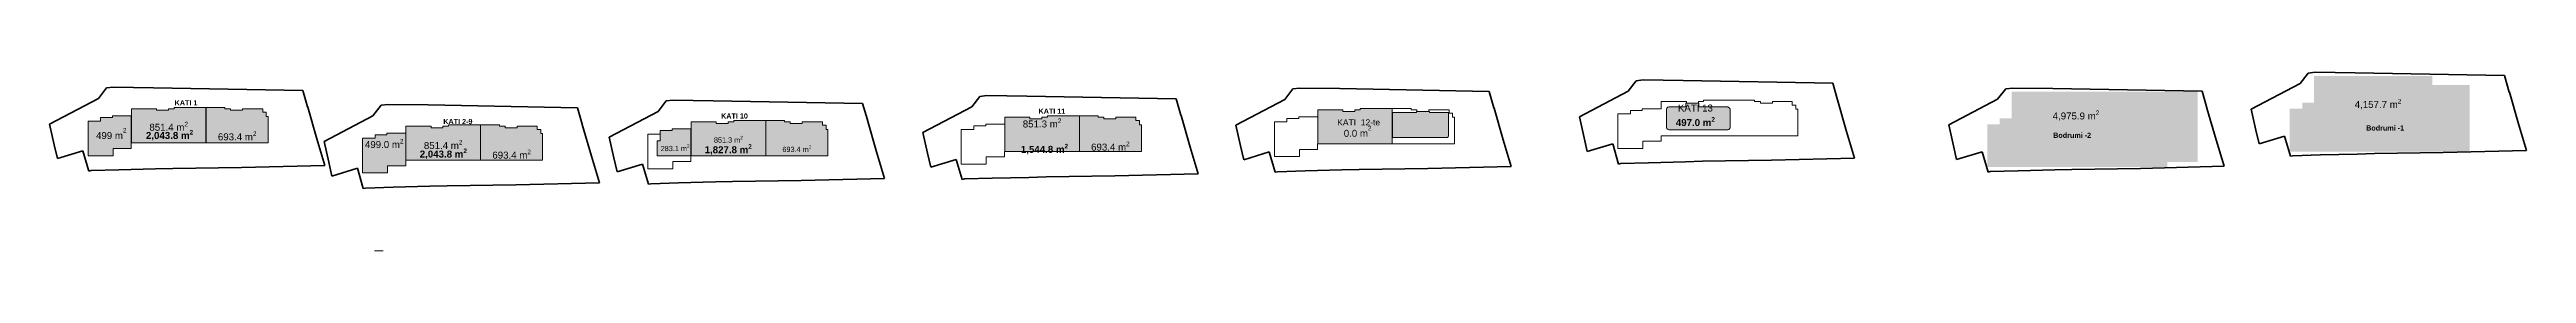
# Model space of a CAD drawing. Header units: metres. Extents: x 7423707 to 7427500, y 4706661 to 4708784.
# Drawn here: x 7426072 to 7427500, y 4707945 to 4708048 of the extents above; entities that cross this region are included whole.
import ezdxf

# ---------------------------------------------------------------- set-up
doc = ezdxf.new("R2010")
doc.units = ezdxf.units.M
doc.linetypes.add('1_300', pattern=[2010, 1059, -528, 0, -423])
for name, color, linetype, lineweight in [('0-PARCELAT-2018.01.16_Pen_No__101', 252, 'Continuous', 13), ('2D Drafting - General_Pen_No__1', 7, 'Continuous', 13), ('2D Drafting - General_Pen_No__100', 2, 'Continuous', 13), ('MURE_Pen_No__1', 7, 'Continuous', 13), ('TEKSTI_Pen_No__201', 7, 'Continuous', 30)]:
    doc.layers.add(name, color=color, linetype=linetype, lineweight=lineweight)
doc.layers.add('2D Drafting - General_Pen_No__3', color=7, linetype='Continuous', lineweight=18, true_color=0xff6600)
doc.layers.add('2D Drafting - General_Pen_No__8', color=7, linetype='Continuous', lineweight=35, true_color=0xa80f02)
doc.styles.add('GENERATED_STYLE_1', font='GOTHICB.TTF')
doc.styles.add('GENERATED_STYLE_2', font='arial.ttf')
doc.styles.add('GENERATED_STYLE_3', font='arialbd.ttf')

msp = doc.modelspace()

# ---------------------------------------------------------------- hatches: boundary and pattern name
at = {"layer": '2D Drafting - General_Pen_No__100', "linetype": 'Continuous', "lineweight": 0, "true_color": 0x3f3f00}
for points in [[(7427467.5, 4708005.6), (7427467.5, 4708040.7), (7427445.9, 4708040.7), (7427445.9, 4708046), (7427377.7, 4708046), (7427377.7, 4708030.6), (7427370.9, 4708030.6), (7427370.9, 4708027.2), (7427363.6, 4708027.2), (7427363.6, 4708002.5), (7427467.5, 4708002.5)], [(7427310.5, 4707996.5), (7427310.5, 4708036.9), (7427203.3, 4708036.9), (7427203.3, 4708021.5), (7427196.4, 4708021.5), (7427196.4, 4708018.2), (7427189.2, 4708018.2), (7427189.2, 4707993.5), (7427293, 4707993.5), (7427293, 4707996.5)]]:
    msp.add_hatch(color=48, dxfattribs=at).paths.add_polyline_path(points)
h = msp.add_hatch(color=48, dxfattribs=at)
edge = h.paths.add_edge_path()
edge.add_line((7426803.1, 4708006.9), (7426846.1, 4708006.9))
edge.add_line((7426846.1, 4708006.9), (7426846.1, 4708010.5))
edge.add_line((7426846.1, 4708010.5), (7426846.1, 4708025))
edge.add_line((7426846.1, 4708025), (7426846.2, 4708025))
edge.add_line((7426846.2, 4708025), (7426846.2, 4708010.5))
edge.add_line((7426846.2, 4708010.5), (7426877.4, 4708010.5))
edge.add_arc((7426877.4, 4708011.7), 1.2, 270, 360)
edge.add_line((7426878.6, 4708011.7), (7426878.6, 4708022.2))
edge.add_line((7426878.6, 4708022.2), (7426878.6, 4708024.6))
edge.add_line((7426878.6, 4708024.6), (7426878.6, 4708025))
edge.add_line((7426878.6, 4708025), (7426867.5, 4708025))
edge.add_line((7426867.5, 4708025), (7426867.5, 4708025.6))
edge.add_line((7426867.5, 4708025.6), (7426867.2, 4708025.6))
edge.add_line((7426867.2, 4708025.6), (7426860.1, 4708025.6))
edge.add_line((7426860.1, 4708025.6), (7426860.1, 4708025))
edge.add_line((7426860.1, 4708025), (7426846.1, 4708025))
edge.add_line((7426846.1, 4708025), (7426846.1, 4708027.3))
edge.add_line((7426846.1, 4708027.3), (7426827.6, 4708027.3))
edge.add_line((7426827.6, 4708027.3), (7426827.6, 4708026.5))
edge.add_line((7426827.6, 4708026.5), (7426824.5, 4708026.5))
edge.add_line((7426824.5, 4708026.5), (7426824.5, 4708025.6))
edge.add_line((7426824.5, 4708025.6), (7426817.6, 4708025.6))
edge.add_line((7426817.6, 4708025.6), (7426817.6, 4708026.5))
edge.add_line((7426817.6, 4708026.5), (7426810.6, 4708026.5))
edge.add_line((7426810.6, 4708026.5), (7426803.1, 4708026.5))
edge.add_line((7426803.1, 4708026.5), (7426803.1, 4708022.5))
edge.add_line((7426803.1, 4708022.5), (7426803.1, 4708006.9))
h = msp.add_hatch(color=48, dxfattribs=at)
edge = h.paths.add_edge_path()
edge.add_line((7427005.5, 4708014.9), (7427039.7, 4708014.9))
edge.add_arc((7427039.1, 4708016.8), 1.95, 289.1778, 340.8222)
edge.add_line((7427040.9, 4708016.1), (7427040.9, 4708026.9))
edge.add_arc((7427038.7, 4708025.9), 2.48, 25.0211, 64.9789)
edge.add_line((7427039.7, 4708028.1), (7427022.8, 4708028.1))
edge.add_line((7427022.8, 4708028.1), (7427022.8, 4708030.3))
edge.add_line((7427022.8, 4708030.3), (7427015.4, 4708030.3))
edge.add_line((7427015.4, 4708030.3), (7427015.4, 4708028.1))
edge.add_line((7427015.4, 4708028.1), (7427005.5, 4708028.1))
edge.add_arc((7427005.8, 4708026.7), 1.52, 101.0451, 168.9549)
edge.add_line((7427004.3, 4708026.9), (7427004.3, 4708016.1))
edge.add_arc((7427006.2, 4708016.8), 1.98, 199.5703, 250.4297)
at = {"layer": '2D Drafting - General_Pen_No__3', "linetype": 'Continuous', "lineweight": 0, "true_color": 0x260f00}
for points in [[(7426118.9, 4708007.5), (7426118.9, 4708027.1), (7426133.4, 4708027.1), (7426133.4, 4708026.2), (7426140.3, 4708026.2), (7426140.3, 4708027.1), (7426143.5, 4708027.1), (7426143.5, 4708027.9), (7426161.9, 4708027.9), (7426161.9, 4708007.5)], [(7426172.8, 4708027.9), (7426172.8, 4708027.1), (7426176.1, 4708027.1), (7426176.1, 4708026.2), (7426183, 4708026.2), (7426183, 4708027.1), (7426194.6, 4708027.1), (7426194.6, 4708025.1), (7426196.7, 4708025.1), (7426196.7, 4708022.7), (7426197.7, 4708022.7), (7426197.7, 4708007.5), (7426162, 4708007.5), (7426162, 4708027.9)], [(7426093.9, 4708000.1), (7426108.3, 4708000.1), (7426108.3, 4708004.3), (7426118.8, 4708004.3), (7426118.8, 4708023), (7426108, 4708023), (7426108, 4708022), (7426101.1, 4708022), (7426101.1, 4708020), (7426093.9, 4708020), (7426093.9, 4708004.3)], [(7426252.2, 4707990.2), (7426266.6, 4707990.2), (7426266.6, 4707994.3), (7426277.1, 4707994.3), (7426277.1, 4708013.1), (7426266.3, 4708013.1), (7426266.3, 4708012.1), (7426259.4, 4708012.1), (7426259.4, 4708010.1), (7426252.2, 4708010.1), (7426252.2, 4707994.3)], [(7426277.2, 4707997.5), (7426277.2, 4708017.1), (7426291.7, 4708017.1), (7426291.7, 4708016.2), (7426298.6, 4708016.2), (7426298.6, 4708017.1), (7426301.8, 4708017.1), (7426301.8, 4708017.9), (7426320.2, 4708017.9), (7426320.2, 4707997.5)], [(7426331.1, 4708017.9), (7426331.1, 4708017.1), (7426334.4, 4708017.1), (7426334.4, 4708016.2), (7426341.3, 4708016.2), (7426341.3, 4708017.1), (7426352.9, 4708017.1), (7426352.9, 4708015.2), (7426355, 4708015.2), (7426355, 4708012.8), (7426356, 4708012.8), (7426356, 4707997.5), (7426320.3, 4707997.5), (7426320.3, 4708017.9)], [(7426422.2, 4708000), (7426441.6, 4708000), (7426441.6, 4708015.5), (7426430.8, 4708015.5), (7426430.8, 4708014.5), (7426423.9, 4708014.5), (7426423.9, 4708008.7), (7426422.2, 4708008.7)], [(7426441.7, 4708000), (7426441.7, 4708019.6), (7426456.2, 4708019.6), (7426456.2, 4708018.7), (7426463.1, 4708018.7), (7426463.1, 4708019.6), (7426466.3, 4708019.6), (7426466.3, 4708020.4), (7426484.7, 4708020.4), (7426484.7, 4708000)], [(7426495.6, 4708020.4), (7426495.6, 4708019.6), (7426498.9, 4708019.6), (7426498.9, 4708018.7), (7426505.8, 4708018.7), (7426505.8, 4708019.6), (7426517.4, 4708019.6), (7426517.4, 4708017.6), (7426519.5, 4708017.6), (7426519.5, 4708015.2), (7426520.5, 4708015.2), (7426520.5, 4708000), (7426484.8, 4708000), (7426484.8, 4708020.4)], [(7426622.6, 4708002.6), (7426622.6, 4708022.2), (7426637.1, 4708022.2), (7426637.1, 4708021.3), (7426644, 4708021.3), (7426644, 4708022.2), (7426647.2, 4708022.2), (7426647.2, 4708023), (7426665.6, 4708023), (7426665.6, 4708002.6)], [(7426676.4, 4708023), (7426676.4, 4708022.2), (7426679.8, 4708022.2), (7426679.8, 4708021.3), (7426686.7, 4708021.3), (7426686.7, 4708022.2), (7426698.2, 4708022.2), (7426698.2, 4708020.3), (7426700.3, 4708020.3), (7426700.3, 4708017.9), (7426701.4, 4708017.9), (7426701.4, 4708002.6), (7426665.7, 4708002.6), (7426665.7, 4708023)]]:
    msp.add_hatch(color=28, dxfattribs=at).paths.add_polyline_path(points)

# ---------------------------------------------------------------- linework, layer by layer
at = {"layer": '0-PARCELAT-2018.01.16_Pen_No__101', "color": 252, "linetype": 'Continuous', "lineweight": 13}
msp.add_line((7426259.1, 4707945.4), (7426264.1, 4707945.4), dxfattribs=at)
at = {"layer": '2D Drafting - General_Pen_No__1', "color": 7, "linetype": 'Continuous', "lineweight": 13, "flags": 128}
for points in [[(7426118.9, 4708007.5), (7426118.9, 4708027.1), (7426133.4, 4708027.1), (7426133.4, 4708026.2), (7426140.3, 4708026.2), (7426140.3, 4708027.1), (7426143.5, 4708027.1), (7426143.5, 4708027.9), (7426161.9, 4708027.9), (7426161.9, 4708007.5)], [(7426172.8, 4708027.9), (7426172.8, 4708027.1), (7426176.1, 4708027.1), (7426176.1, 4708026.2), (7426183, 4708026.2), (7426183, 4708027.1), (7426194.6, 4708027.1), (7426194.6, 4708025.1), (7426196.7, 4708025.1), (7426196.7, 4708022.7), (7426197.7, 4708022.7), (7426197.7, 4708007.5), (7426162, 4708007.5), (7426162, 4708027.9)], [(7426093.9, 4708000.1), (7426108.3, 4708000.1), (7426108.3, 4708004.3), (7426118.8, 4708004.3), (7426118.8, 4708023), (7426108, 4708023), (7426108, 4708022), (7426101.1, 4708022), (7426101.1, 4708020), (7426093.9, 4708020), (7426093.9, 4708004.3)], [(7426252.2, 4707990.2), (7426266.6, 4707990.2), (7426266.6, 4707994.3), (7426277.1, 4707994.3), (7426277.1, 4708013.1), (7426266.3, 4708013.1), (7426266.3, 4708012.1), (7426259.4, 4708012.1), (7426259.4, 4708010.1), (7426252.2, 4708010.1), (7426252.2, 4707994.3)], [(7426277.2, 4707997.5), (7426277.2, 4708017.1), (7426291.7, 4708017.1), (7426291.7, 4708016.2), (7426298.6, 4708016.2), (7426298.6, 4708017.1), (7426301.8, 4708017.1), (7426301.8, 4708017.9), (7426320.2, 4708017.9), (7426320.2, 4707997.5)], [(7426331.1, 4708017.9), (7426331.1, 4708017.1), (7426334.4, 4708017.1), (7426334.4, 4708016.2), (7426341.3, 4708016.2), (7426341.3, 4708017.1), (7426352.9, 4708017.1), (7426352.9, 4708015.2), (7426355, 4708015.2), (7426355, 4708012.8), (7426356, 4708012.8), (7426356, 4707997.5), (7426320.3, 4707997.5), (7426320.3, 4708017.9)], [(7426422.2, 4708000), (7426441.6, 4708000), (7426441.6, 4708015.5), (7426430.8, 4708015.5), (7426430.8, 4708014.5), (7426423.9, 4708014.5), (7426423.9, 4708008.7), (7426422.2, 4708008.7)], [(7426441.7, 4708000), (7426441.7, 4708019.6), (7426456.2, 4708019.6), (7426456.2, 4708018.7), (7426463.1, 4708018.7), (7426463.1, 4708019.6), (7426466.3, 4708019.6), (7426466.3, 4708020.4), (7426484.7, 4708020.4), (7426484.7, 4708000)], [(7426495.6, 4708020.4), (7426495.6, 4708019.6), (7426498.9, 4708019.6), (7426498.9, 4708018.7), (7426505.8, 4708018.7), (7426505.8, 4708019.6), (7426517.4, 4708019.6), (7426517.4, 4708017.6), (7426519.5, 4708017.6), (7426519.5, 4708015.2), (7426520.5, 4708015.2), (7426520.5, 4708000), (7426484.8, 4708000), (7426484.8, 4708020.4)], [(7426622.6, 4708002.6), (7426622.6, 4708022.2), (7426637.1, 4708022.2), (7426637.1, 4708021.3), (7426644, 4708021.3), (7426644, 4708022.2), (7426647.2, 4708022.2), (7426647.2, 4708023), (7426665.6, 4708023), (7426665.6, 4708002.6)], [(7426676.4, 4708023), (7426676.4, 4708022.2), (7426679.8, 4708022.2), (7426679.8, 4708021.3), (7426686.7, 4708021.3), (7426686.7, 4708022.2), (7426698.2, 4708022.2), (7426698.2, 4708020.3), (7426700.3, 4708020.3), (7426700.3, 4708017.9), (7426701.4, 4708017.9), (7426701.4, 4708002.6), (7426665.7, 4708002.6), (7426665.7, 4708023)]]:
    msp.add_lwpolyline(points, close=True, dxfattribs=at)
for points in [[(7426803.1, 4708006.9), (7426846.1, 4708006.9), (7426846.1, 4708010.5), (7426846.1, 4708025), (7426846.2, 4708025), (7426846.2, 4708010.5), (7426877.4, 4708010.5, 0.414214), (7426878.6, 4708011.7), (7426878.6, 4708022.2), (7426878.6, 4708024.6), (7426878.6, 4708025), (7426867.5, 4708025), (7426867.5, 4708025.6), (7426867.2, 4708025.6), (7426860.1, 4708025.6), (7426860.1, 4708025), (7426846.1, 4708025), (7426846.1, 4708027.3), (7426827.6, 4708027.3), (7426827.6, 4708026.5), (7426824.5, 4708026.5), (7426824.5, 4708025.6), (7426817.6, 4708025.6), (7426817.6, 4708026.5), (7426810.6, 4708026.5), (7426803.1, 4708026.5), (7426803.1, 4708022.5)], [(7427005.5, 4708014.9), (7427039.7, 4708014.9, 0.229234), (7427040.9, 4708016.1), (7427040.9, 4708026.9, 0.176137), (7427039.7, 4708028.1), (7427022.8, 4708028.1), (7427022.8, 4708030.3), (7427015.4, 4708030.3), (7427015.4, 4708028.1), (7427005.5, 4708028.1, 0.305301), (7427004.3, 4708026.9), (7427004.3, 4708016.1, 0.225632)]]:
    msp.add_lwpolyline(points, format="xyb", close=True, dxfattribs=at)
at = {"layer": '2D Drafting - General_Pen_No__8', "color": 14, "linetype": '1_300', "lineweight": 35, "true_color": 0xa80f02}
for points in [[(7426071.7, 4708018.3), (7426074.4, 4708006.3), (7426076.2, 4707998.4), (7426090.9, 4708002.8), (7426094.3, 4707991.2), (7426095.7, 4707991.5), (7426111.6, 4707991.9), (7426132.8, 4707992.5), (7426142.8, 4707992.7), (7426182.4, 4707993.3), (7426230.4, 4707994.5), (7426225.9, 4708009.8), (7426220.6, 4708028), (7426220.5, 4708028.2), (7426217.8, 4708037.6), (7426131.7, 4708039.2), (7426108.6, 4708039.5), (7426104.6, 4708039.1), (7426099.9, 4708033)], [(7426755.9, 4708017.7), (7426758.6, 4708005.7), (7426760.4, 4707997.8), (7426775.1, 4708002.3), (7426778.5, 4707990.6), (7426779.9, 4707990.9), (7426795.8, 4707991.3), (7426817, 4707991.9), (7426827, 4707992.2), (7426866.6, 4707992.8), (7426914.6, 4707993.9), (7426910.1, 4708009.3), (7426904.8, 4708027.5), (7426904.7, 4708027.6), (7426902, 4708037), (7426815.9, 4708038.7), (7426792.8, 4708039), (7426788.8, 4708038.5), (7426784.1, 4708032.4)], [(7426954, 4708022.4), (7426956.7, 4708010.4), (7426958.5, 4708002.5), (7426973.2, 4708006.9), (7426976.6, 4707995.3), (7426977.9, 4707995.6), (7426993.9, 4707996), (7427015.1, 4707996.6), (7427025, 4707996.9), (7427064.7, 4707997.5), (7427112.7, 4707998.6), (7427108.1, 4708014), (7427102.8, 4708032.2), (7427102.8, 4708032.3), (7427100.1, 4708041.7), (7427013.9, 4708043.3), (7426990.8, 4708043.7), (7426986.8, 4708043.2), (7426982.1, 4708037.1)], [(7427167, 4708017.8), (7427169.7, 4708005.8), (7427171.5, 4707997.9), (7427186.2, 4708002.3), (7427189.7, 4707990.7), (7427191, 4707991), (7427207, 4707991.4), (7427228.2, 4707992), (7427238.1, 4707992.2), (7427277.7, 4707992.8), (7427325.8, 4707994), (7427321.2, 4708009.3), (7427315.9, 4708027.5), (7427315.9, 4708027.7), (7427313.1, 4708037.1), (7427227, 4708038.7), (7427203.9, 4708039), (7427199.9, 4708038.6), (7427195.2, 4708032.5)], [(7427341.5, 4708026.8), (7427344.2, 4708014.8), (7427346, 4708006.9), (7427360.7, 4708011.4), (7427364.1, 4707999.8), (7427365.4, 4708000), (7427381.4, 4708000.5), (7427402.6, 4708001), (7427412.6, 4708001.3), (7427452.2, 4708001.9), (7427500.2, 4708003), (7427495.7, 4708018.4), (7427490.4, 4708036.6), (7427490.3, 4708036.7), (7427487.6, 4708046.2), (7427401.5, 4708047.8), (7427378.4, 4708048.1), (7427374.3, 4708047.6), (7427369.6, 4708041.6)], [(7426230, 4708008.3), (7426232.7, 4707996.4), (7426234.5, 4707988.4), (7426249.2, 4707992.9), (7426252.6, 4707981.3), (7426254, 4707981.5), (7426269.9, 4707982), (7426291.1, 4707982.5), (7426301.1, 4707982.8), (7426340.7, 4707983.4), (7426388.8, 4707984.5), (7426384.2, 4707999.9), (7426378.9, 4708018.1), (7426378.9, 4708018.3), (7426376.1, 4708027.7), (7426290, 4708029.3), (7426266.9, 4708029.6), (7426262.9, 4708029.1), (7426258.2, 4708023.1)], [(7426394.5, 4708010.8), (7426397.2, 4707998.8), (7426399, 4707990.9), (7426413.7, 4707995.3), (7426417.1, 4707983.7), (7426418.5, 4707984), (7426434.4, 4707984.4), (7426455.7, 4707985), (7426465.6, 4707985.2), (7426505.2, 4707985.8), (7426553.3, 4707987), (7426548.7, 4708002.3), (7426543.4, 4708020.5), (7426543.4, 4708020.7), (7426540.6, 4708030.1), (7426454.5, 4708031.7), (7426431.4, 4708032), (7426427.4, 4708031.6), (7426422.7, 4708025.5)], [(7426575.4, 4708013.5), (7426578.1, 4708001.5), (7426579.9, 4707993.5), (7426594.6, 4707998), (7426598, 4707986.4), (7426599.3, 4707986.7), (7426615.3, 4707987.1), (7426636.5, 4707987.6), (7426646.5, 4707987.9), (7426686.1, 4707988.5), (7426734.1, 4707989.6), (7426729.6, 4708005), (7426724.3, 4708023.2), (7426724.2, 4708023.4), (7426721.5, 4708032.8), (7426635.4, 4708034.4), (7426612.3, 4708034.7), (7426608.3, 4708034.2), (7426603.6, 4708028.2)]]:
    msp.add_lwpolyline(points, close=True, dxfattribs=at)
at = {"layer": 'MURE_Pen_No__1', "color": 7, "linetype": 'Continuous', "lineweight": 13}
for points in [[(7426778.1, 4707999.6), (7426792.5, 4707999.6), (7426792.5, 4708003.7), (7426803, 4708003.7), (7426803, 4708006.9), (7426881.9, 4708006.9), (7426881.9, 4708022.2), (7426880.9, 4708022.2), (7426880.9, 4708024.6), (7426878.8, 4708024.6), (7426878.8, 4708026.5), (7426875, 4708026.5), (7426867.2, 4708026.5), (7426867.2, 4708025.6), (7426860.3, 4708025.6), (7426860.3, 4708026.5), (7426857, 4708026.5), (7426857, 4708027.3), (7426827.6, 4708027.3), (7426827.6, 4708026.5), (7426824.5, 4708026.5), (7426824.5, 4708025.6), (7426817.6, 4708025.6), (7426817.6, 4708026.5), (7426810.6, 4708026.5), (7426803.1, 4708026.5), (7426803.1, 4708022.5), (7426792.2, 4708022.5), (7426792.2, 4708021.5), (7426785.3, 4708021.5), (7426785.3, 4708019.5), (7426782.3, 4708019.5), (7426778.1, 4708019.5), (7426778.1, 4708018.1)], [(7426803.1, 4708006.9), (7426881.9, 4708006.9), (7426881.9, 4708022.2), (7426880.9, 4708022.2), (7426880.9, 4708024.6), (7426878.8, 4708024.6), (7426878.8, 4708026.5), (7426875, 4708026.5), (7426867.2, 4708026.5), (7426867.2, 4708025.6), (7426860.3, 4708025.6), (7426860.3, 4708026.5), (7426857, 4708026.5), (7426857, 4708027.3), (7426827.6, 4708027.3), (7426827.6, 4708026.5), (7426824.5, 4708026.5), (7426824.5, 4708025.6), (7426817.6, 4708025.6), (7426817.6, 4708026.5), (7426810.6, 4708026.5), (7426803.1, 4708026.5), (7426803.1, 4708022.5)], [(7426976.1, 4708004.2), (7426990.5, 4708004.2), (7426990.5, 4708008.4), (7427001.1, 4708008.4), (7427001.1, 4708011.6), (7427080, 4708011.6), (7427080, 4708026.8), (7427078.9, 4708026.8), (7427078.9, 4708029.2), (7427076.8, 4708029.2), (7427076.8, 4708031.2), (7427073, 4708031.2), (7427065.3, 4708031.2), (7427065.3, 4708030.3), (7427058.4, 4708030.3), (7427058.4, 4708031.2), (7427055, 4708031.2), (7427055, 4708032), (7427025.6, 4708032), (7427025.6, 4708031.2), (7427022.6, 4708031.2), (7427022.6, 4708030.3), (7427015.7, 4708030.3), (7427015.7, 4708031.2), (7427008.6, 4708031.2), (7427001.2, 4708031.2), (7427001.2, 4708027.1), (7426990.2, 4708027.1), (7426990.2, 4708026.1), (7426983.4, 4708026.1), (7426983.4, 4708024.1), (7426980.4, 4708024.1), (7426976.1, 4708024.1), (7426976.1, 4708022.8)], [(7426416.7, 4707992.6), (7426431.1, 4707992.6), (7426431.1, 4707996.8), (7426441.6, 4707996.8), (7426441.6, 4708000), (7426520.5, 4708000), (7426520.5, 4708015.2), (7426519.5, 4708015.2), (7426519.5, 4708017.6), (7426517.4, 4708017.6), (7426517.4, 4708019.6), (7426513.6, 4708019.6), (7426505.8, 4708019.6), (7426505.8, 4708018.7), (7426498.9, 4708018.7), (7426498.9, 4708019.6), (7426495.6, 4708019.6), (7426495.6, 4708020.4), (7426466.3, 4708020.4), (7426466.3, 4708019.6), (7426463.1, 4708019.6), (7426463.1, 4708018.7), (7426456.2, 4708018.7), (7426456.2, 4708019.6), (7426449.2, 4708019.6), (7426441.7, 4708019.6), (7426441.7, 4708015.5), (7426430.8, 4708015.5), (7426430.8, 4708014.5), (7426423.9, 4708014.5), (7426423.9, 4708012.5), (7426420.9, 4708012.5), (7426416.7, 4708012.5), (7426416.7, 4708011.2)], [(7426597.5, 4707995.3), (7426611.9, 4707995.3), (7426611.9, 4707999.4), (7426622.5, 4707999.4), (7426622.5, 4708002.6), (7426701.4, 4708002.6), (7426701.4, 4708017.9), (7426700.3, 4708017.9), (7426700.3, 4708020.3), (7426698.2, 4708020.3), (7426698.2, 4708022.2), (7426694.4, 4708022.2), (7426686.7, 4708022.2), (7426686.7, 4708021.3), (7426679.8, 4708021.3), (7426679.8, 4708022.2), (7426676.4, 4708022.2), (7426676.4, 4708023), (7426647.2, 4708023), (7426647.2, 4708022.2), (7426644, 4708022.2), (7426644, 4708021.3), (7426637.1, 4708021.3), (7426637.1, 4708022.2), (7426630, 4708022.2), (7426622.6, 4708022.2), (7426622.6, 4708018.2), (7426611.6, 4708018.2), (7426611.6, 4708017.2), (7426604.8, 4708017.2), (7426604.8, 4708015.2), (7426601.8, 4708015.2), (7426597.5, 4708015.2), (7426597.5, 4708013.8)]]:
    msp.add_lwpolyline(points, close=True, dxfattribs=at)

# ---------------------------------------------------------------- texts
at = {"layer": '2D Drafting - General_Pen_No__1', "color": 7, "linetype": 'Continuous', "lineweight": 13, "attachment_point": 2}
for s, insert, char_height, style in [('\\A1;{\\pqc;\\fArial|b0|i0|c0|p0;\\W1.000000;KATI 13}', (7427020.9, 4708029.5), 4, 'GENERATED_STYLE_1'), ('\\A1;{\\pqc;\\fArial|b0|i0|c0|p0;\\W1.000000;4,975.9 m\\fArial|b0|i0|c0|p0;\\W1.000000;\\A1{\\H.66x;\\S2^  ;}}', (7427240.4, 4708026.1), 4, 'GENERATED_STYLE_1'), ('\\A1;{\\pqc;\\fArial|b0|i0|c0|p0;\\W1.000000;4,157.7 m\\fArial|b0|i0|c0|p0;\\W1.000000;\\A1{\\H.66x;\\S2^  ;}}', (7427414.6, 4708032.7), 4, 'GENERATED_STYLE_1'), ('\\A1;{\\pqc;\\fArial|b1|i0|c0|p0;\\W1.000000;2,043.8 m\\fArial|b1|i0|c0|p0;\\W1.000000;\\A1{\\H.66x;\\S2^  ;}}', (7426140.9, 4708014.9), 4, 'GENERATED_STYLE_2'), ('\\A1;{\\pqc;\\fArial|b0|i0|c0|p0;\\W1.000000;851.4 m\\fArial|b0|i0|c0|p0;\\W1.000000;\\A1{\\H.66x;\\S2^  ;}}', (7426140.4, 4708019.6), 4, 'GENERATED_STYLE_1'), ('\\A1;{\\pqc;\\fArial|b0|i0|c0|p0;\\W1.000000;693.4 m\\fArial|b0|i0|c0|p0;\\W1.000000;\\A1{\\H.66x;\\S2^  ;}}', (7426179.9, 4708014.1), 4, 'GENERATED_STYLE_1'), ('\\A1;{\\pqc;\\fArial|b0|i0|c0|p0;\\W1.000000;499.0 m\\fArial|b0|i0|c0|p0;\\W1.000000;\\A1{\\H.66x;\\S2^  ;}}', (7426264.7, 4708009.7), 4, 'GENERATED_STYLE_1'), ('\\A1;{\\pqc;\\fArial|b0|i0|c0|p0;\\W1.000000;851.4 m\\fArial|b0|i0|c0|p0;\\W1.000000;\\A1{\\H.66x;\\S2^  ;}}', (7426298.7, 4708009.1), 4, 'GENERATED_STYLE_1'), ('\\A1;{\\pqc;\\fArial|b0|i0|c0|p0;\\W1.000000;851.3 m\\fArial|b0|i0|c0|p0;\\W1.000000;\\A1{\\H.66x;\\S2^  ;}}', (7426463.2, 4708011.5), 3, 'GENERATED_STYLE_1'), ('\\A1;{\\pqc;\\fArial|b0|i0|c0|p0;\\W1.000000;851.3 m\\fArial|b0|i0|c0|p0;\\W1.000000;\\A1{\\H.66x;\\S2^  ;}}', (7426644.1, 4708021.5), 4, 'GENERATED_STYLE_1'), ('\\A1;{\\pqc;\\fArial|b0|i0|c0|p0;\\W1.000000;KATI  1\\fArial|b0|i0|c0|p0;\\W1.000000;2\\fArial|b0|i0|c0|p0;\\W1.000000;-te}', (7426826.7, 4708021), 3.5, 'GENERATED_STYLE_1'), ('\\A1;{\\pqc;\\fArial|b1|i0|c0|p0;\\W1.000000;497.0 m\\fArial|b1|i0|c0|p0;\\W1.000000;\\A1{\\H.66x;\\S2^  ;}}', (7427020.9, 4708022.3), 4, 'GENERATED_STYLE_2'), ('\\A1;{\\pqc;\\fArial|b1|i0|c0|p0;\\W1.000000;2,043.8 m\\fArial|b1|i0|c0|p0;\\W1.000000;\\A1{\\H.66x;\\S2^  ;}}', (7426298.8, 4708004.2), 4, 'GENERATED_STYLE_2'), ('\\A1;{\\pqc;\\fArial|b0|i0|c0|p0;\\W1.000000;693.4 m\\fArial|b0|i0|c0|p0;\\W1.000000;\\A1{\\H.66x;\\S2^  ;}}', (7426338.2, 4708003.6), 4, 'GENERATED_STYLE_1'), ('\\A1;{\\pqc;\\fArial|b0|i0|c0|p0;\\W1.000000;283.1 m\\fArial|b0|i0|c0|p0;\\W1.000000;\\A1{\\H.66x;\\S2^  ;}}', (7426432.5, 4708006.6), 3, 'GENERATED_STYLE_1'), ('\\A1;{\\pqc;\\fArial|b1|i0|c0|p0;\\W1.000000;1,827.8 m\\fArial|b1|i0|c0|p0;\\W1.000000;\\A1{\\H.66x;\\S2^  ;}}', (7426463.1, 4708006.7), 4, 'GENERATED_STYLE_2'), ('\\A1;{\\pqc;\\fArial|b0|i0|c0|p0;\\W1.000000;693.4 m\\fArial|b0|i0|c0|p0;\\W1.000000;\\A1{\\H.66x;\\S2^  ;}}', (7426502.7, 4708006.1), 3, 'GENERATED_STYLE_1'), ('\\A1;{\\pqc;\\fArial|b1|i0|c0|p0;\\W1.000000;1,544.8 m\\fArial|b1|i0|c0|p0;\\W1.000000;\\A1{\\H.66x;\\S2^  ;}}', (7426645.5, 4708006.9), 4, 'GENERATED_STYLE_2'), ('\\A1;{\\pqc;\\fArial|b0|i0|c0|p0;\\W1.000000;693.4 m\\fArial|b0|i0|c0|p0;\\W1.000000;\\A1{\\H.66x;\\S2^  ;}}', (7426683.5, 4708008.2), 4, 'GENERATED_STYLE_1')]:
    msp.add_mtext(s, dxfattribs=dict(at, insert=insert, char_height=char_height, style=style))
at = {"layer": '2D Drafting - General_Pen_No__1', "color": 7, "lineweight": 13, "char_height": 4, "attachment_point": 7}
for s, insert, style in [('{\\fArial|b0|i0|c0|p34;499 m\\H0.66x;\\S2^  ;}', (7426098.5, 4708009.6), 'GENERATED_STYLE_1'), ('{\\fArial|b0|i0|c0|p0;0.0 m{\\H0.66x;\\S2^  ;}}', (7426818.1, 4708010.9), 'GENERATED_STYLE_2')]:
    msp.add_mtext(s, dxfattribs=dict(at, insert=insert, style=style))
at = {"layer": 'TEKSTI_Pen_No__201', "color": 7, "linetype": 'Continuous', "lineweight": 30, "char_height": 3, "attachment_point": 8, "style": 'GENERATED_STYLE_3'}
for s, insert in [('\\A1;{\\pqc;\\fCentury Gothic|b1|i0|c0|p0;\\W1.001260;KATI 1}', (7426150.4, 4708029)), ('\\A1;{\\pqc;\\fCentury Gothic|b1|i0|c0|p0;\\W1.001260;KATI \\fCentury Gothic|b1|i0|c0|p0;\\W1.001260;10}', (7426466.7, 4708021.4)), ('\\A1;{\\pqc;\\fCentury Gothic|b1|i0|c0|p0;\\W1.001260;KATI \\fCentury Gothic|b1|i0|c0|p0;\\W1.001260;11}', (7426649.8, 4708024.2)), ('\\A1;{\\pqc;\\fCentury Gothic|b1|i0|c0|p0;\\W1.001260;KATI \\fCentury Gothic|b1|i0|c0|p0;\\W1.001260;2-9}', (7426307.2, 4708018.2)), ('\\A1;{\\pqc;\\fCentury Gothic|b1|i0|c0|p0;\\W1.001260;Bodrumi -2}', (7427238.2, 4708010.3)), ('\\A1;{\\pqc;\\fCentury Gothic|b1|i0|c0|p0;\\W1.001260;Bodrumi -\\fCentury Gothic|b1|i0|c0|p0;\\W1.001260;1}', (7427418.7, 4708014.5))]:
    msp.add_mtext(s, dxfattribs=dict(at, insert=insert))

doc.saveas('drawing.dxf')
